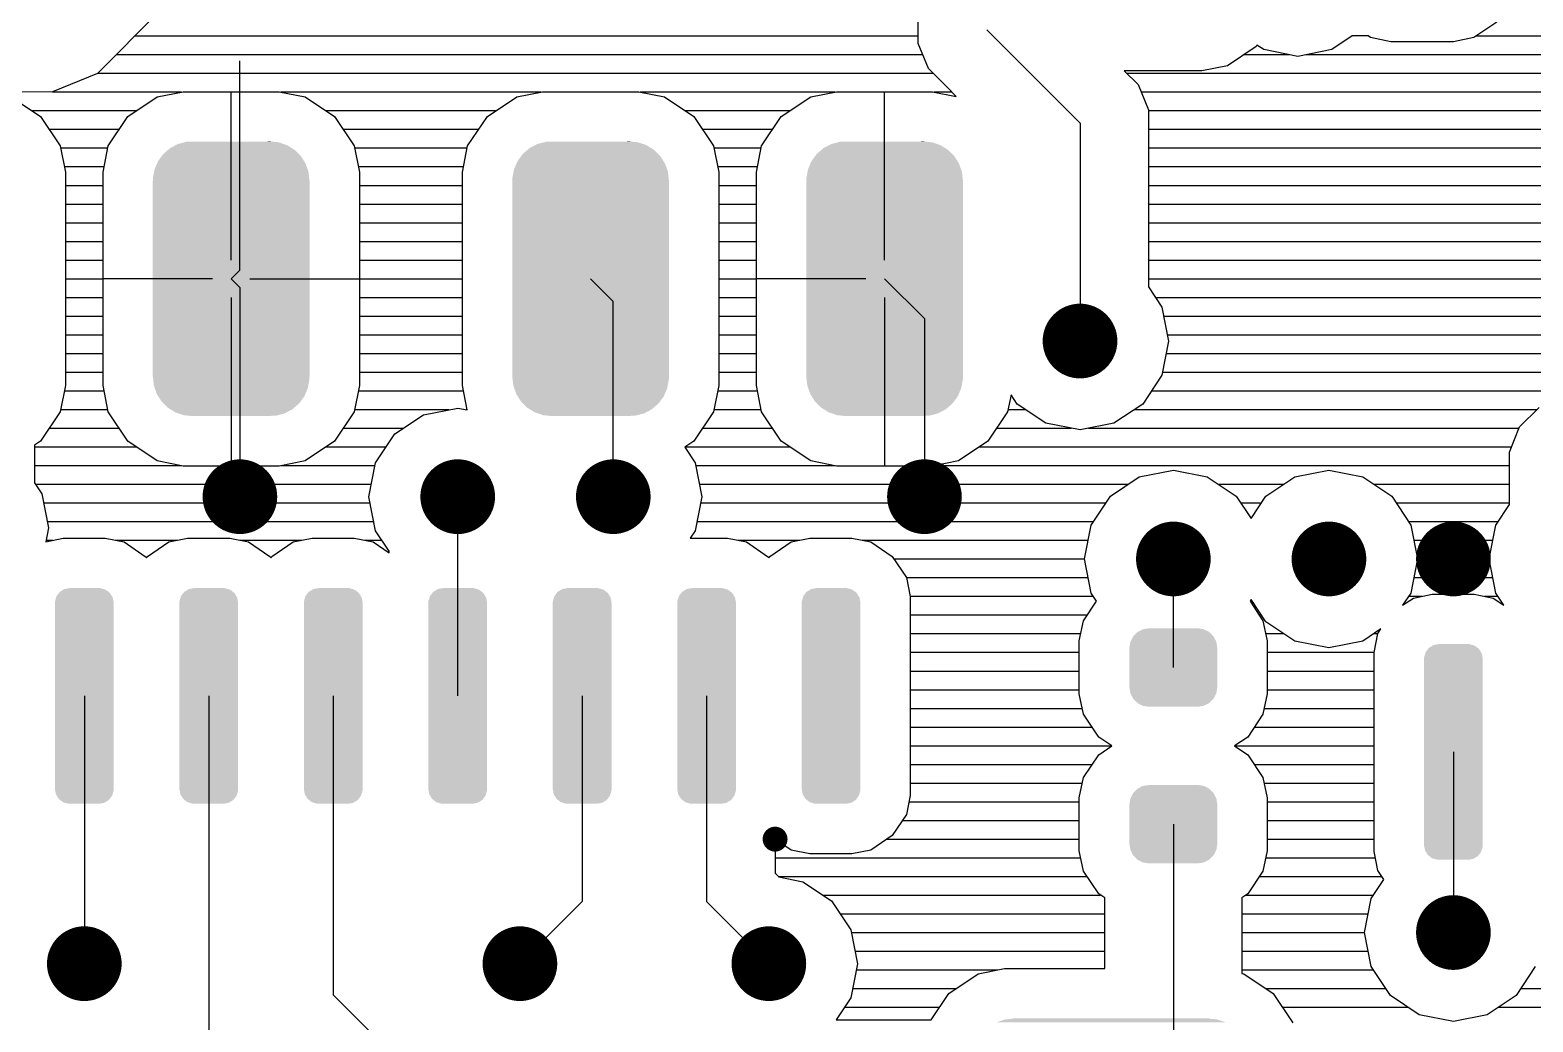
# Model space of a CAD drawing. Extents: x 295 to 953, y 10 to 290.
# Drawn here: x 656.18 to 691.45, y 205.89 to 229.15 of the extents above; entities that cross this region are included whole.
import ezdxf

# ---------------------------------------------------------------- set-up
doc = ezdxf.new("R2010")
doc.units = 0
doc.header["$LTSCALE"] = 5
doc.header["$MEASUREMENT"] = 0
doc.layers.get('0').update_dxf_attribs({"linetype": 'CONTINUOUS', "lineweight": 25})
doc.layers.add('DV-PEI-A6_TOP', color=5, linetype='CONTINUOUS')

msp = doc.modelspace()

# ---------------------------------------------------------------- linework, layer by layer
for points, const_width in [([(680.378, 221.859, 1), (681.255, 221.859, 1)], 0.876), ([(660.662, 218.208, 1), (661.538, 218.208, 1)], 0.876), ([(665.773, 218.208, 1), (666.65, 218.208, 1)], 0.876), ([(669.425, 218.208, 1), (670.301, 218.208, 1)], 0.876), ([(676.727, 218.208, 1), (677.603, 218.208, 1)], 0.876), ([(682.569, 216.747, 1), (683.445, 216.747, 1)], 0.876), ([(686.22, 216.747, 1), (687.097, 216.747, 1)], 0.876), ([(689.141, 216.747, 1), (690.018, 216.747, 1)], 0.876), ([(673.514, 210.175, 1), (673.806, 210.175, 1)], 0.292), ([(689.141, 207.984, 1), (690.018, 207.984, 1)], 0.876), ([(657.01, 207.254, 1), (657.887, 207.254, 1)], 0.876), ([(667.234, 207.254, 1), (668.11, 207.254, 1)], 0.876), ([(673.076, 207.254, 1), (673.952, 207.254, 1)], 0.876)]:
    msp.add_lwpolyline(points, format="xyb", close=True, dxfattribs=dict(const_width=const_width))
for points in [[(659.461, 226.383), (659.594, 226.453), (662.32, 226.383), (662.207, 226.453)], [(659.594, 226.453), (659.644, 226.479), (662.207, 226.453), (662.13, 226.479)], [(659.644, 226.479), (659.799, 226.52), (662.13, 226.479), (662.011, 226.52)], [(659.799, 226.52), (659.844, 226.532), (662.011, 226.52), (661.897, 226.532)], [(659.844, 226.532), (660.051, 226.539), (661.897, 226.532), (661.832, 226.539)], [(661.741, 226.539), (661.805, 226.541), (661.832, 226.539), (661.805, 226.541)], [(667.897, 226.383), (668.03, 226.453), (670.756, 226.383), (670.643, 226.453)], [(668.03, 226.453), (668.08, 226.479), (670.643, 226.453), (670.566, 226.479)], [(668.08, 226.479), (668.235, 226.52), (670.566, 226.479), (670.447, 226.52)], [(668.235, 226.52), (668.28, 226.532), (670.447, 226.52), (670.332, 226.532)], [(668.28, 226.532), (668.487, 226.539), (670.332, 226.532), (670.268, 226.539)], [(670.177, 226.539), (670.241, 226.541), (670.268, 226.539), (670.241, 226.541)], [(674.796, 226.383), (674.93, 226.453), (677.655, 226.383), (677.542, 226.453)], [(674.93, 226.453), (674.98, 226.479), (677.542, 226.453), (677.466, 226.479)], [(674.98, 226.479), (675.134, 226.52), (677.466, 226.479), (677.347, 226.52)], [(675.134, 226.52), (675.18, 226.532), (677.347, 226.52), (677.232, 226.532)], [(675.18, 226.532), (675.387, 226.539), (677.232, 226.532), (677.167, 226.539)], [(677.076, 226.539), (677.141, 226.541), (677.167, 226.539), (677.141, 226.541)], [(659.181, 226.081), (659.267, 226.198), (662.604, 226.081), (662.53, 226.198)], [(659.267, 226.198), (659.304, 226.248), (662.53, 226.198), (662.479, 226.248)], [(659.304, 226.248), (659.415, 226.343), (662.479, 226.248), (662.383, 226.343)], [(659.415, 226.343), (659.461, 226.383), (662.383, 226.343), (662.32, 226.383)], [(667.617, 226.081), (667.703, 226.198), (671.039, 226.081), (670.966, 226.198)], [(667.703, 226.198), (667.74, 226.248), (670.966, 226.198), (670.915, 226.248)], [(667.74, 226.248), (667.851, 226.343), (670.915, 226.248), (670.819, 226.343)], [(667.851, 226.343), (667.897, 226.383), (670.819, 226.343), (670.756, 226.383)], [(674.516, 226.081), (674.602, 226.198), (677.939, 226.081), (677.865, 226.198)], [(674.602, 226.198), (674.639, 226.248), (677.865, 226.198), (677.815, 226.248)], [(674.639, 226.248), (674.751, 226.343), (677.815, 226.248), (677.718, 226.343)], [(674.751, 226.343), (674.796, 226.383), (677.718, 226.343), (677.655, 226.383)], [(659.06, 225.688), (659.086, 225.827), (662.725, 225.688), (662.709, 225.827)], [(659.086, 225.827), (659.098, 225.891), (662.709, 225.827), (662.687, 225.891)], [(659.098, 225.891), (659.156, 226.023), (662.687, 225.891), (662.641, 226.023)], [(659.156, 226.023), (659.181, 226.081), (662.641, 226.023), (662.604, 226.081)], [(667.496, 225.688), (667.522, 225.827), (671.161, 225.688), (671.145, 225.827)], [(667.522, 225.827), (667.534, 225.891), (671.145, 225.827), (671.123, 225.891)], [(667.534, 225.891), (667.591, 226.023), (671.123, 225.891), (671.076, 226.023)], [(667.591, 226.023), (667.617, 226.081), (671.076, 226.023), (671.039, 226.081)], [(674.396, 225.688), (674.422, 225.827), (678.06, 225.688), (678.045, 225.827)], [(674.422, 225.827), (674.434, 225.891), (678.045, 225.827), (678.022, 225.891)], [(674.434, 225.891), (674.491, 226.023), (678.022, 225.891), (677.976, 226.023)], [(674.491, 226.023), (674.516, 226.081), (677.976, 226.023), (677.939, 226.081)], [(659.055, 221.021), (659.055, 225.619), (662.736, 221.021), (662.736, 225.619)], [(659.058, 225.621), (659.06, 225.688), (662.733, 225.621), (662.725, 225.688)], [(659.058, 225.619), (659.058, 225.621), (662.733, 225.619), (662.733, 225.621)], [(667.491, 221.021), (667.491, 225.619), (671.171, 221.021), (671.171, 225.619)], [(667.494, 225.621), (667.496, 225.688), (671.168, 225.621), (671.161, 225.688)], [(667.494, 225.619), (667.494, 225.621), (671.168, 225.619), (671.168, 225.621)], [(674.39, 221.021), (674.39, 225.619), (678.071, 221.021), (678.071, 225.619)], [(674.393, 225.621), (674.396, 225.688), (678.068, 225.621), (678.06, 225.688)], [(674.393, 225.619), (674.393, 225.621), (678.068, 225.619), (678.068, 225.621)], [(659.058, 221.018), (659.058, 221.021), (662.733, 221.018), (662.733, 221.021)], [(659.066, 220.952), (659.058, 221.018), (662.73, 220.952), (662.733, 221.018)], [(659.081, 220.812), (659.066, 220.952), (662.704, 220.812), (662.73, 220.952)], [(659.104, 220.748), (659.081, 220.812), (662.692, 220.748), (662.704, 220.812)], [(667.494, 221.018), (667.494, 221.021), (671.168, 221.018), (671.168, 221.021)], [(667.501, 220.952), (667.494, 221.018), (671.166, 220.952), (671.168, 221.018)], [(667.517, 220.812), (667.501, 220.952), (671.14, 220.812), (671.166, 220.952)], [(667.54, 220.748), (667.517, 220.812), (671.128, 220.748), (671.14, 220.812)], [(674.393, 221.018), (674.393, 221.021), (678.068, 221.018), (678.068, 221.021)], [(674.401, 220.952), (674.393, 221.018), (678.066, 220.952), (678.068, 221.018)], [(674.417, 220.812), (674.401, 220.952), (678.039, 220.812), (678.066, 220.952)], [(674.439, 220.748), (674.417, 220.812), (678.027, 220.748), (678.039, 220.812)], [(659.15, 220.617), (659.104, 220.748), (662.635, 220.617), (662.692, 220.748)], [(659.187, 220.558), (659.15, 220.617), (662.61, 220.558), (662.635, 220.617)], [(659.261, 220.442), (659.187, 220.558), (662.524, 220.442), (662.61, 220.558)], [(667.586, 220.617), (667.54, 220.748), (671.071, 220.617), (671.128, 220.748)], [(667.623, 220.558), (667.586, 220.617), (671.046, 220.558), (671.071, 220.617)], [(667.697, 220.442), (667.623, 220.558), (670.96, 220.442), (671.046, 220.558)], [(674.485, 220.617), (674.439, 220.748), (677.97, 220.617), (678.027, 220.748)], [(674.522, 220.558), (674.485, 220.617), (677.945, 220.558), (677.97, 220.617)], [(674.596, 220.442), (674.522, 220.558), (677.859, 220.442), (677.945, 220.558)], [(659.311, 220.392), (659.261, 220.442), (662.487, 220.392), (662.524, 220.442)], [(659.408, 220.296), (659.311, 220.392), (662.375, 220.296), (662.487, 220.392)], [(659.471, 220.257), (659.408, 220.296), (662.33, 220.257), (662.375, 220.296)], [(659.583, 220.187), (659.471, 220.257), (662.196, 220.187), (662.33, 220.257)], [(659.66, 220.161), (659.583, 220.187), (662.146, 220.161), (662.196, 220.187)], [(659.779, 220.12), (659.66, 220.161), (661.991, 220.12), (662.146, 220.161)], [(659.893, 220.108), (659.779, 220.12), (661.946, 220.108), (661.991, 220.12)], [(659.958, 220.101), (659.893, 220.108), (661.739, 220.101), (661.946, 220.108)], [(659.985, 220.098), (659.958, 220.101), (659.985, 220.098), (660.051, 220.101)], [(667.747, 220.392), (667.697, 220.442), (670.923, 220.392), (670.96, 220.442)], [(667.843, 220.296), (667.747, 220.392), (670.811, 220.296), (670.923, 220.392)], [(667.906, 220.257), (667.843, 220.296), (670.765, 220.257), (670.811, 220.296)], [(668.019, 220.187), (667.906, 220.257), (670.632, 220.187), (670.765, 220.257)], [(668.096, 220.161), (668.019, 220.187), (670.582, 220.161), (670.632, 220.187)], [(668.215, 220.12), (668.096, 220.161), (670.427, 220.12), (670.582, 220.161)], [(668.329, 220.108), (668.215, 220.12), (670.382, 220.108), (670.427, 220.12)], [(668.394, 220.101), (668.329, 220.108), (670.175, 220.101), (670.382, 220.108)], [(668.421, 220.098), (668.394, 220.101), (668.421, 220.098), (668.487, 220.101)], [(674.646, 220.392), (674.596, 220.442), (677.822, 220.392), (677.859, 220.442)], [(674.743, 220.296), (674.646, 220.392), (677.711, 220.296), (677.822, 220.392)], [(674.806, 220.257), (674.743, 220.296), (677.665, 220.257), (677.711, 220.296)], [(674.919, 220.187), (674.806, 220.257), (677.532, 220.187), (677.665, 220.257)], [(674.995, 220.161), (674.919, 220.187), (677.482, 220.161), (677.532, 220.187)], [(675.115, 220.12), (674.995, 220.161), (677.327, 220.12), (677.482, 220.161)], [(675.228, 220.108), (675.115, 220.12), (677.281, 220.108), (677.327, 220.12)], [(675.293, 220.101), (675.228, 220.108), (677.075, 220.101), (677.281, 220.108)], [(675.32, 220.098), (675.293, 220.101), (675.32, 220.098), (675.387, 220.101)], [(656.787, 215.844), (656.796, 215.874), (658.115, 215.844), (658.096, 215.874)], [(656.796, 215.874), (656.854, 215.951), (658.096, 215.874), (658.048, 215.951)], [(656.854, 215.951), (656.872, 215.974), (658.048, 215.951), (658.018, 215.974)], [(656.872, 215.974), (656.958, 216.027), (658.018, 215.974), (657.948, 216.027)], [(656.958, 216.027), (656.98, 216.041), (657.948, 216.027), (657.901, 216.041)], [(656.98, 216.041), (657.095, 216.062), (657.901, 216.041), (657.826, 216.062)], [(657.095, 216.062), (657.104, 216.064), (657.826, 216.062), (657.793, 216.064)], [(659.708, 215.844), (659.717, 215.874), (661.036, 215.844), (661.017, 215.874)], [(659.717, 215.874), (659.775, 215.951), (661.017, 215.874), (660.969, 215.951)], [(659.775, 215.951), (659.793, 215.974), (660.969, 215.951), (660.939, 215.974)], [(659.793, 215.974), (659.879, 216.027), (660.939, 215.974), (660.869, 216.027)], [(659.879, 216.027), (659.901, 216.041), (660.869, 216.027), (660.822, 216.041)], [(659.901, 216.041), (660.016, 216.062), (660.822, 216.041), (660.747, 216.062)], [(660.016, 216.062), (660.025, 216.064), (660.747, 216.062), (660.714, 216.064)], [(662.629, 215.844), (662.638, 215.874), (663.957, 215.844), (663.938, 215.874)], [(662.638, 215.874), (662.696, 215.951), (663.938, 215.874), (663.89, 215.951)], [(662.696, 215.951), (662.714, 215.974), (663.89, 215.951), (663.86, 215.974)], [(662.714, 215.974), (662.8, 216.027), (663.86, 215.974), (663.79, 216.027)], [(662.8, 216.027), (662.822, 216.041), (663.79, 216.027), (663.743, 216.041)], [(662.822, 216.041), (662.937, 216.062), (663.743, 216.041), (663.668, 216.062)], [(662.937, 216.062), (662.946, 216.064), (663.668, 216.062), (663.635, 216.064)], [(665.55, 215.844), (665.559, 215.874), (666.878, 215.844), (666.859, 215.874)], [(665.559, 215.874), (665.617, 215.951), (666.859, 215.874), (666.811, 215.951)], [(665.617, 215.951), (665.635, 215.974), (666.811, 215.951), (666.781, 215.974)], [(665.635, 215.974), (665.721, 216.027), (666.781, 215.974), (666.711, 216.027)], [(665.721, 216.027), (665.743, 216.041), (666.711, 216.027), (666.664, 216.041)], [(665.743, 216.041), (665.858, 216.062), (666.664, 216.041), (666.589, 216.062)], [(665.858, 216.062), (665.867, 216.064), (666.589, 216.062), (666.556, 216.064)], [(668.471, 215.844), (668.48, 215.874), (669.799, 215.844), (669.78, 215.874)], [(668.48, 215.874), (668.538, 215.951), (669.78, 215.874), (669.732, 215.951)], [(668.538, 215.951), (668.556, 215.974), (669.732, 215.951), (669.702, 215.974)], [(668.556, 215.974), (668.642, 216.027), (669.702, 215.974), (669.632, 216.027)], [(668.642, 216.027), (668.664, 216.041), (669.632, 216.027), (669.585, 216.041)], [(668.664, 216.041), (668.779, 216.062), (669.585, 216.041), (669.51, 216.062)], [(668.779, 216.062), (668.788, 216.064), (669.51, 216.062), (669.477, 216.064)], [(671.392, 215.844), (671.401, 215.874), (672.72, 215.844), (672.701, 215.874)], [(671.401, 215.874), (671.459, 215.951), (672.701, 215.874), (672.653, 215.951)], [(671.459, 215.951), (671.477, 215.974), (672.653, 215.951), (672.623, 215.974)], [(671.477, 215.974), (671.563, 216.027), (672.623, 215.974), (672.553, 216.027)], [(671.563, 216.027), (671.585, 216.041), (672.553, 216.027), (672.506, 216.041)], [(671.585, 216.041), (671.7, 216.062), (672.506, 216.041), (672.431, 216.062)], [(671.7, 216.062), (671.709, 216.064), (672.431, 216.062), (672.398, 216.064)], [(674.313, 215.844), (674.322, 215.874), (675.641, 215.844), (675.622, 215.874)], [(674.322, 215.874), (674.38, 215.951), (675.622, 215.874), (675.574, 215.951)], [(674.38, 215.951), (674.398, 215.974), (675.574, 215.951), (675.544, 215.974)], [(674.398, 215.974), (674.484, 216.027), (675.544, 215.974), (675.474, 216.027)], [(674.484, 216.027), (674.506, 216.041), (675.474, 216.027), (675.427, 216.041)], [(674.506, 216.041), (674.621, 216.062), (675.427, 216.041), (675.352, 216.062)], [(674.621, 216.062), (674.63, 216.064), (675.352, 216.062), (675.319, 216.064)], [(656.759, 215.719), (656.761, 215.752), (658.138, 215.719), (658.132, 215.752)], [(656.759, 211.349), (656.759, 215.719), (658.138, 211.349), (658.138, 215.719)], [(656.761, 215.752), (656.787, 215.844), (658.132, 215.752), (658.115, 215.844)], [(659.68, 215.719), (659.682, 215.752), (661.059, 215.719), (661.053, 215.752)], [(659.68, 211.349), (659.68, 215.719), (661.059, 211.349), (661.059, 215.719)], [(659.682, 215.752), (659.708, 215.844), (661.053, 215.752), (661.036, 215.844)], [(662.601, 215.719), (662.603, 215.752), (663.98, 215.719), (663.974, 215.752)], [(662.601, 211.349), (662.601, 215.719), (663.98, 211.349), (663.98, 215.719)], [(662.603, 215.752), (662.629, 215.844), (663.974, 215.752), (663.957, 215.844)], [(665.522, 215.719), (665.524, 215.752), (666.901, 215.719), (666.895, 215.752)], [(665.522, 211.349), (665.522, 215.719), (666.901, 211.349), (666.901, 215.719)], [(665.524, 215.752), (665.55, 215.844), (666.895, 215.752), (666.878, 215.844)], [(668.443, 215.719), (668.445, 215.752), (669.822, 215.719), (669.816, 215.752)], [(668.443, 211.349), (668.443, 215.719), (669.822, 211.349), (669.822, 215.719)], [(668.445, 215.752), (668.471, 215.844), (669.816, 215.752), (669.799, 215.844)], [(671.364, 215.719), (671.366, 215.752), (672.743, 215.719), (672.737, 215.752)], [(671.364, 211.349), (671.364, 215.719), (672.743, 211.349), (672.743, 215.719)], [(671.366, 215.752), (671.392, 215.844), (672.737, 215.752), (672.72, 215.844)], [(674.285, 215.719), (674.287, 215.752), (675.664, 215.719), (675.658, 215.752)], [(674.285, 211.349), (674.285, 215.719), (675.664, 211.349), (675.664, 215.719)], [(674.287, 215.752), (674.313, 215.844), (675.658, 215.752), (675.641, 215.844)], [(681.995, 214.791), (682.002, 214.806), (684.018, 214.791), (684.015, 214.806)], [(682.002, 214.806), (682.058, 214.923), (684.015, 214.806), (683.954, 214.923)], [(682.058, 214.923), (682.07, 214.935), (683.954, 214.923), (683.948, 214.935)], [(682.07, 214.935), (682.159, 215.028), (683.948, 214.935), (683.853, 215.028)], [(682.159, 215.028), (682.176, 215.037), (683.853, 215.028), (683.843, 215.037)], [(682.176, 215.037), (682.288, 215.096), (683.843, 215.037), (683.722, 215.096)], [(682.288, 215.096), (682.316, 215.101), (683.722, 215.096), (683.712, 215.101)], [(682.316, 215.101), (682.432, 215.121), (683.712, 215.101), (683.583, 215.121)], [(681.973, 213.739), (681.973, 214.662), (684.041, 213.739), (684.041, 214.662)], [(681.976, 214.662), (681.995, 214.791), (684.038, 214.662), (684.018, 214.791)], [(688.892, 214.438), (688.918, 214.529), (690.263, 214.438), (690.246, 214.529)], [(688.918, 214.529), (688.927, 214.559), (690.246, 214.529), (690.227, 214.559)], [(688.927, 214.559), (688.985, 214.637), (690.227, 214.559), (690.179, 214.637)], [(688.985, 214.637), (689.003, 214.66), (690.179, 214.637), (690.149, 214.66)], [(689.003, 214.66), (689.089, 214.713), (690.149, 214.66), (690.079, 214.713)], [(689.089, 214.713), (689.111, 214.726), (690.079, 214.713), (690.032, 214.726)], [(689.111, 214.726), (689.226, 214.748), (690.032, 214.726), (689.957, 214.748)], [(689.226, 214.748), (689.235, 214.75), (689.957, 214.748), (689.924, 214.75)], [(688.89, 214.405), (688.892, 214.438), (690.269, 214.405), (690.263, 214.438)], [(688.89, 210.035), (688.89, 214.405), (690.269, 210.035), (690.269, 214.405)], [(681.997, 213.609), (681.976, 213.739), (684.02, 213.609), (684.038, 213.739)], [(681.999, 213.595), (681.997, 213.609), (684.013, 213.595), (684.02, 213.609)], [(682.06, 213.478), (681.999, 213.595), (683.957, 213.478), (684.013, 213.595)], [(682.067, 213.465), (682.06, 213.478), (683.945, 213.465), (683.957, 213.478)], [(682.162, 213.373), (682.067, 213.465), (683.856, 213.373), (683.945, 213.465)], [(682.171, 213.364), (682.162, 213.373), (683.839, 213.364), (683.856, 213.373)], [(682.293, 213.304), (682.171, 213.364), (683.727, 213.304), (683.839, 213.364)], [(682.303, 213.3), (682.293, 213.304), (683.699, 213.3), (683.727, 213.304)], [(682.432, 213.28), (682.303, 213.3), (683.583, 213.28), (683.699, 213.3)], [(656.765, 211.317), (656.759, 211.349), (658.136, 211.317), (658.138, 211.349)], [(656.782, 211.225), (656.765, 211.317), (658.11, 211.225), (658.136, 211.317)], [(659.686, 211.317), (659.68, 211.349), (661.057, 211.317), (661.059, 211.349)], [(659.703, 211.225), (659.686, 211.317), (661.031, 211.225), (661.057, 211.317)], [(662.607, 211.317), (662.601, 211.349), (663.978, 211.317), (663.98, 211.349)], [(662.624, 211.225), (662.607, 211.317), (663.952, 211.225), (663.978, 211.317)], [(665.528, 211.317), (665.522, 211.349), (666.899, 211.317), (666.901, 211.349)], [(665.545, 211.225), (665.528, 211.317), (666.873, 211.225), (666.899, 211.317)], [(668.449, 211.317), (668.443, 211.349), (669.82, 211.317), (669.822, 211.349)], [(668.466, 211.225), (668.449, 211.317), (669.794, 211.225), (669.82, 211.317)], [(671.37, 211.317), (671.364, 211.349), (672.741, 211.317), (672.743, 211.349)], [(671.387, 211.225), (671.37, 211.317), (672.715, 211.225), (672.741, 211.317)], [(674.291, 211.317), (674.285, 211.349), (675.662, 211.317), (675.664, 211.349)], [(674.308, 211.225), (674.291, 211.317), (675.636, 211.225), (675.662, 211.317)], [(682.07, 211.261), (682.159, 211.354), (683.948, 211.261), (683.853, 211.354)], [(682.159, 211.354), (682.176, 211.363), (683.853, 211.354), (683.843, 211.363)], [(682.176, 211.363), (682.288, 211.422), (683.843, 211.363), (683.722, 211.422)], [(682.288, 211.422), (682.316, 211.426), (683.722, 211.422), (683.712, 211.426)], [(682.316, 211.426), (682.432, 211.446), (683.712, 211.426), (683.583, 211.446)], [(656.801, 211.195), (656.782, 211.225), (658.101, 211.195), (658.11, 211.225)], [(656.849, 211.118), (656.801, 211.195), (658.043, 211.118), (658.101, 211.195)], [(656.88, 211.094), (656.849, 211.118), (658.025, 211.094), (658.043, 211.118)], [(656.949, 211.041), (656.88, 211.094), (657.939, 211.041), (658.025, 211.094)], [(656.996, 211.028), (656.949, 211.041), (657.917, 211.028), (657.939, 211.041)], [(657.071, 211.006), (656.996, 211.028), (657.802, 211.006), (657.917, 211.028)], [(657.104, 211.005), (657.071, 211.006), (657.793, 211.005), (657.802, 211.006)], [(659.722, 211.195), (659.703, 211.225), (661.022, 211.195), (661.031, 211.225)], [(659.77, 211.118), (659.722, 211.195), (660.964, 211.118), (661.022, 211.195)], [(659.801, 211.094), (659.77, 211.118), (660.946, 211.094), (660.964, 211.118)], [(659.87, 211.041), (659.801, 211.094), (660.86, 211.041), (660.946, 211.094)], [(659.917, 211.028), (659.87, 211.041), (660.838, 211.028), (660.86, 211.041)], [(659.992, 211.006), (659.917, 211.028), (660.723, 211.006), (660.838, 211.028)], [(660.025, 211.005), (659.992, 211.006), (660.714, 211.005), (660.723, 211.006)], [(662.643, 211.195), (662.624, 211.225), (663.943, 211.195), (663.952, 211.225)], [(662.691, 211.118), (662.643, 211.195), (663.885, 211.118), (663.943, 211.195)], [(662.722, 211.094), (662.691, 211.118), (663.867, 211.094), (663.885, 211.118)], [(662.791, 211.041), (662.722, 211.094), (663.781, 211.041), (663.867, 211.094)], [(662.838, 211.028), (662.791, 211.041), (663.759, 211.028), (663.781, 211.041)], [(662.913, 211.006), (662.838, 211.028), (663.644, 211.006), (663.759, 211.028)], [(662.946, 211.005), (662.913, 211.006), (663.635, 211.005), (663.644, 211.006)], [(665.564, 211.195), (665.545, 211.225), (666.864, 211.195), (666.873, 211.225)], [(665.612, 211.118), (665.564, 211.195), (666.806, 211.118), (666.864, 211.195)], [(665.643, 211.094), (665.612, 211.118), (666.788, 211.094), (666.806, 211.118)], [(665.712, 211.041), (665.643, 211.094), (666.702, 211.041), (666.788, 211.094)], [(665.759, 211.028), (665.712, 211.041), (666.68, 211.028), (666.702, 211.041)], [(665.834, 211.006), (665.759, 211.028), (666.565, 211.006), (666.68, 211.028)], [(665.867, 211.005), (665.834, 211.006), (666.556, 211.005), (666.565, 211.006)], [(668.485, 211.195), (668.466, 211.225), (669.785, 211.195), (669.794, 211.225)], [(668.533, 211.118), (668.485, 211.195), (669.727, 211.118), (669.785, 211.195)], [(668.564, 211.094), (668.533, 211.118), (669.709, 211.094), (669.727, 211.118)], [(668.633, 211.041), (668.564, 211.094), (669.623, 211.041), (669.709, 211.094)], [(668.68, 211.028), (668.633, 211.041), (669.601, 211.028), (669.623, 211.041)], [(668.755, 211.006), (668.68, 211.028), (669.486, 211.006), (669.601, 211.028)], [(668.788, 211.005), (668.755, 211.006), (669.477, 211.005), (669.486, 211.006)], [(671.406, 211.195), (671.387, 211.225), (672.706, 211.195), (672.715, 211.225)], [(671.454, 211.118), (671.406, 211.195), (672.648, 211.118), (672.706, 211.195)], [(671.485, 211.094), (671.454, 211.118), (672.63, 211.094), (672.648, 211.118)], [(671.554, 211.041), (671.485, 211.094), (672.544, 211.041), (672.63, 211.094)], [(671.601, 211.028), (671.554, 211.041), (672.522, 211.028), (672.544, 211.041)], [(671.676, 211.006), (671.601, 211.028), (672.407, 211.006), (672.522, 211.028)], [(671.709, 211.005), (671.676, 211.006), (672.398, 211.005), (672.407, 211.006)], [(674.327, 211.195), (674.308, 211.225), (675.627, 211.195), (675.636, 211.225)], [(674.375, 211.118), (674.327, 211.195), (675.569, 211.118), (675.627, 211.195)], [(674.406, 211.094), (674.375, 211.118), (675.551, 211.094), (675.569, 211.118)], [(674.475, 211.041), (674.406, 211.094), (675.465, 211.041), (675.551, 211.094)], [(674.522, 211.028), (674.475, 211.041), (675.443, 211.028), (675.465, 211.041)], [(674.597, 211.006), (674.522, 211.028), (675.328, 211.006), (675.443, 211.028)], [(674.63, 211.005), (674.597, 211.006), (675.319, 211.005), (675.328, 211.006)], [(681.973, 210.064), (681.973, 210.987), (684.041, 210.064), (684.041, 210.987)], [(681.976, 210.987), (681.995, 211.117), (684.038, 210.987), (684.018, 211.117)], [(681.995, 211.117), (682.002, 211.131), (684.018, 211.117), (684.015, 211.131)], [(682.002, 211.131), (682.058, 211.248), (684.015, 211.131), (683.954, 211.248)], [(682.058, 211.248), (682.07, 211.261), (683.954, 211.248), (683.948, 211.261)], [(681.997, 209.935), (681.976, 210.064), (684.02, 209.935), (684.038, 210.064)], [(681.999, 209.92), (681.997, 209.935), (684.013, 209.92), (684.02, 209.935)], [(682.06, 209.803), (681.999, 209.92), (683.957, 209.803), (684.013, 209.92)], [(688.896, 210.002), (688.89, 210.035), (690.267, 210.002), (690.269, 210.035)], [(688.913, 209.911), (688.896, 210.002), (690.241, 209.911), (690.267, 210.002)], [(688.932, 209.881), (688.913, 209.911), (690.232, 209.881), (690.241, 209.911)], [(688.98, 209.803), (688.932, 209.881), (690.174, 209.803), (690.232, 209.881)], [(682.067, 209.791), (682.06, 209.803), (683.945, 209.791), (683.957, 209.803)], [(682.162, 209.698), (682.067, 209.791), (683.856, 209.698), (683.945, 209.791)], [(682.171, 209.689), (682.162, 209.698), (683.839, 209.689), (683.856, 209.698)], [(682.293, 209.63), (682.171, 209.689), (683.727, 209.63), (683.839, 209.689)], [(682.303, 209.625), (682.293, 209.63), (683.699, 209.625), (683.727, 209.63)], [(682.432, 209.606), (682.303, 209.625), (683.583, 209.606), (683.699, 209.625)], [(689.011, 209.78), (688.98, 209.803), (690.156, 209.78), (690.174, 209.803)], [(689.08, 209.727), (689.011, 209.78), (690.07, 209.727), (690.156, 209.78)], [(689.127, 209.714), (689.08, 209.727), (690.048, 209.714), (690.07, 209.727)], [(689.202, 209.692), (689.127, 209.714), (689.933, 209.692), (690.048, 209.714)], [(689.235, 209.69), (689.202, 209.692), (689.924, 209.69), (689.933, 209.692)], [(678.854, 205.876), (679.042, 205.942), (684.242, 205.876), (684.049, 205.942)], [(679.042, 205.942), (679.054, 205.943), (684.049, 205.942), (684.046, 205.943)], [(679.054, 205.943), (679.248, 205.964), (684.046, 205.943), (683.846, 205.964)], [(679.248, 205.964), (679.248, 205.969), (683.846, 205.964), (683.846, 205.969)]]:
    msp.add_solid(points)
at = {"layer": 'DV-PEI-A6_TOP', "color": 7}
for p, q in [((659.201, 229.577), (657.758, 228.134)), ((677.019, 228.84), (677.019, 229.477)), ((690.596, 229.337), (690.059, 228.975)), ((658.634, 229.016), (677.019, 229.016)), ((678.626, 229.162), (680.817, 226.971)), ((687.202, 229.016), (686.723, 228.694)), ((687.582, 229.016), (687.202, 229.016)), ((687.634, 228.975), (687.582, 229.016)), ((688.113, 228.881), (687.634, 228.975)), ((690.059, 228.975), (689.58, 228.881)), ((690.111, 229.016), (741.281, 229.016)), ((658.196, 228.578), (677.124, 228.578)), ((677.259, 228.25), (677.019, 228.84)), ((684.947, 228.764), (684.275, 228.315)), ((684.661, 228.578), (685.724, 228.578)), ((684.97, 228.8), (684.947, 228.764)), ((685.128, 228.694), (684.97, 228.8)), ((685.928, 228.537), (685.128, 228.694)), ((686.723, 228.694), (685.928, 228.537)), ((686.127, 228.578), (741.281, 228.578)), ((689.58, 228.881), (688.113, 228.881)), ((661.1, 223.518), (661.1, 228.431)), ((677.714, 227.795), (677.259, 228.25)), ((684.275, 228.315), (683.679, 228.198)), ((657.758, 228.134), (656.701, 227.701)), ((657.758, 228.139), (677.376, 228.139)), ((683.679, 228.198), (681.856, 228.198)), ((681.856, 228.198), (682.178, 227.877)), ((681.915, 228.139), (741.281, 228.139)), ((682.178, 227.877), (682.423, 227.286)), ((656.701, 227.701), (655.158, 227.695)), ((655.731, 227.584), (656.42, 227.123)), ((656.701, 227.701), (659.733, 227.701)), ((658.471, 227.123), (659.16, 227.584)), ((659.16, 227.584), (659.768, 227.707)), ((659.768, 227.707), (662.023, 227.707)), ((660.895, 223.758), (660.895, 227.707)), ((662.023, 227.707), (662.63, 227.584)), ((662.058, 227.701), (668.169, 227.701)), ((662.63, 227.584), (663.32, 227.123)), ((666.907, 227.123), (667.596, 227.584)), ((667.596, 227.584), (668.204, 227.707)), ((668.204, 227.707), (670.459, 227.707)), ((670.459, 227.707), (671.066, 227.584)), ((670.494, 227.701), (675.068, 227.701)), ((671.066, 227.584), (671.756, 227.123)), ((673.806, 227.123), (674.496, 227.584)), ((674.496, 227.584), (675.103, 227.707)), ((675.103, 227.707), (677.358, 227.707)), ((676.231, 223.758), (676.231, 227.707)), ((677.358, 227.707), (677.913, 227.596)), ((677.393, 227.701), (677.814, 227.701)), ((677.913, 227.596), (677.714, 227.795)), ((682.248, 227.701), (741.281, 227.701)), ((656.216, 227.263), (658.675, 227.263)), ((663.115, 227.263), (667.111, 227.263)), ((671.551, 227.263), (674.011, 227.263)), ((682.423, 227.286), (682.423, 223.133)), ((682.423, 227.263), (720.653, 227.263)), ((656.42, 227.123), (656.882, 226.434)), ((656.625, 226.825), (658.266, 226.825)), ((658.009, 226.434), (658.471, 227.123)), ((663.32, 227.123), (663.781, 226.434)), ((663.524, 226.825), (666.702, 226.825)), ((666.445, 226.434), (666.907, 227.123)), ((671.756, 227.123), (672.217, 226.434)), ((671.96, 226.825), (673.602, 226.825)), ((673.345, 226.434), (673.806, 227.123)), ((680.817, 226.971), (680.817, 221.859)), ((682.423, 226.825), (720.127, 226.825)), ((656.882, 226.434), (657.005, 225.82)), ((656.894, 226.387), (657.998, 226.387)), ((657.887, 225.82), (658.009, 226.434)), ((663.781, 226.434), (663.904, 225.82)), ((663.793, 226.387), (666.434, 226.387)), ((666.323, 225.82), (666.445, 226.434)), ((672.217, 226.434), (672.34, 225.82)), ((672.229, 226.387), (673.333, 226.387)), ((673.222, 225.82), (673.345, 226.434)), ((682.423, 226.387), (719.835, 226.387)), ((656.981, 225.949), (657.91, 225.949)), ((657.005, 225.82), (657.005, 220.814)), ((657.887, 220.814), (657.887, 225.82)), ((663.881, 225.949), (666.346, 225.949)), ((663.904, 225.82), (663.904, 220.814)), ((666.323, 220.814), (666.323, 225.82)), ((672.316, 225.949), (673.245, 225.949)), ((672.34, 225.82), (672.34, 220.814)), ((673.222, 220.814), (673.222, 225.82)), ((682.423, 225.949), (719.713, 225.949)), ((657.005, 225.51), (657.887, 225.51)), ((663.904, 225.51), (666.323, 225.51)), ((672.34, 225.51), (673.222, 225.51)), ((682.423, 225.51), (719.625, 225.51)), ((657.005, 225.072), (657.887, 225.072)), ((663.904, 225.072), (666.323, 225.072)), ((672.34, 225.072), (673.222, 225.072)), ((682.423, 225.072), (719.713, 225.072)), ((657.005, 224.634), (657.887, 224.634)), ((663.904, 224.634), (666.323, 224.634)), ((672.34, 224.634), (673.222, 224.634)), ((682.423, 224.634), (719.835, 224.634)), ((657.005, 224.196), (657.887, 224.196)), ((663.904, 224.196), (666.323, 224.196)), ((672.34, 224.196), (673.222, 224.196)), ((682.423, 224.196), (720.104, 224.196)), ((657.005, 223.758), (657.887, 223.758)), ((663.904, 223.758), (666.323, 223.758)), ((672.34, 223.758), (673.222, 223.758)), ((682.423, 223.758), (720.104, 223.758)), ((657.005, 223.32), (657.887, 223.32)), ((660.457, 223.32), (657.887, 223.32)), ((660.895, 223.32), (661.1, 223.518)), ((660.895, 223.32), (661.1, 223.115)), ((661.333, 223.32), (663.904, 223.32)), ((663.904, 223.32), (666.323, 223.32)), ((669.863, 222.788), (669.331, 223.32)), ((672.34, 223.32), (673.222, 223.32)), ((675.792, 223.32), (673.222, 223.32)), ((676.231, 223.32), (677.165, 222.385)), ((682.423, 223.32), (720.104, 223.32)), ((661.1, 223.115), (661.1, 218.208)), ((682.423, 223.133), (682.739, 222.654)), ((657.005, 222.882), (657.887, 222.882)), ((660.895, 222.882), (660.895, 218.927)), ((663.904, 222.882), (666.323, 222.882)), ((669.863, 218.208), (669.863, 222.788)), ((672.34, 222.882), (673.222, 222.882)), ((676.231, 222.882), (676.231, 218.927)), ((682.593, 222.882), (720.104, 222.882)), ((682.739, 222.654), (682.896, 221.859)), ((657.005, 222.443), (657.887, 222.443)), ((663.904, 222.443), (666.323, 222.443)), ((672.34, 222.443), (673.222, 222.443)), ((677.165, 222.385), (677.165, 218.208)), ((682.779, 222.443), (693.733, 222.443)), ((657.005, 222.005), (657.887, 222.005)), ((663.904, 222.005), (666.323, 222.005)), ((672.34, 222.005), (673.222, 222.005)), ((682.896, 221.859), (682.739, 221.059)), ((682.867, 222.005), (693.295, 222.005)), ((657.005, 221.567), (657.887, 221.567)), ((663.904, 221.567), (666.323, 221.567)), ((672.34, 221.567), (673.222, 221.567)), ((682.838, 221.567), (692.857, 221.567)), ((657.005, 220.814), (656.882, 220.2)), ((657.005, 221.129), (657.887, 221.129)), ((658.009, 220.2), (657.887, 220.814)), ((663.904, 220.814), (663.781, 220.2)), ((663.904, 221.129), (666.323, 221.129)), ((666.434, 220.247), (666.323, 220.814)), ((672.34, 220.814), (672.217, 220.2)), ((672.34, 221.129), (673.222, 221.129)), ((673.345, 220.2), (673.222, 220.814)), ((682.739, 221.059), (682.289, 220.381)), ((682.75, 221.129), (692.419, 221.129)), ((656.981, 220.691), (657.91, 220.691)), ((663.881, 220.691), (666.346, 220.691)), ((672.316, 220.691), (673.245, 220.691)), ((679.198, 220.597), (679.117, 220.2)), ((679.339, 220.381), (679.198, 220.597)), ((682.493, 220.691), (691.981, 220.691)), ((656.882, 220.2), (656.42, 219.511)), ((656.894, 220.253), (657.998, 220.253)), ((658.471, 219.511), (658.009, 220.2)), ((663.781, 220.2), (663.32, 219.511)), ((663.793, 220.253), (666.007, 220.253)), ((664.734, 219.68), (665.411, 220.13)), ((665.411, 220.13), (666.212, 220.288)), ((666.212, 220.288), (666.434, 220.247)), ((666.41, 220.253), (666.434, 220.253)), ((672.217, 220.2), (671.756, 219.511)), ((672.229, 220.253), (673.333, 220.253)), ((673.806, 219.511), (673.345, 220.2)), ((679.117, 220.2), (678.655, 219.511)), ((679.128, 220.253), (679.537, 220.253)), ((680.016, 219.931), (679.339, 220.381)), ((682.289, 220.381), (681.611, 219.931)), ((682.09, 220.253), (691.542, 220.253)), ((691.134, 219.844), (691.589, 220.299)), ((656.625, 219.815), (658.266, 219.815)), ((663.524, 219.815), (664.932, 219.815)), ((671.96, 219.815), (673.602, 219.815)), ((678.859, 219.815), (680.612, 219.815)), ((680.817, 219.774), (680.016, 219.931)), ((681.611, 219.931), (680.817, 219.774)), ((681.015, 219.815), (691.122, 219.815)), ((690.894, 219.254), (691.134, 219.844)), ((656.42, 219.511), (656.28, 219.417)), ((656.28, 219.417), (656.28, 218.529)), ((659.16, 219.049), (658.471, 219.511)), ((663.32, 219.511), (662.63, 219.049)), ((664.284, 219.003), (664.734, 219.68)), ((671.756, 219.511), (671.539, 219.371)), ((674.496, 219.049), (673.806, 219.511)), ((678.655, 219.511), (677.966, 219.049)), ((656.28, 219.376), (658.675, 219.376)), ((659.768, 218.927), (659.16, 219.049)), ((662.63, 219.049), (662.023, 218.927)), ((663.115, 219.376), (664.529, 219.376)), ((671.539, 219.371), (671.785, 219.003)), ((671.551, 219.376), (674.011, 219.376)), ((675.103, 218.927), (674.496, 219.049)), ((677.966, 219.049), (677.358, 218.927)), ((678.451, 219.376), (690.941, 219.376)), ((690.894, 218.617), (690.894, 219.254)), ((656.28, 218.938), (659.733, 218.938)), ((662.023, 218.927), (659.768, 218.927)), ((662.058, 218.938), (664.272, 218.938)), ((664.126, 218.208), (664.284, 219.003)), ((671.785, 219.003), (671.943, 218.208)), ((671.797, 218.938), (675.068, 218.938)), ((677.358, 218.927), (675.103, 218.927)), ((677.393, 218.938), (690.894, 218.938)), ((682.207, 218.67), (683.007, 218.827)), ((683.007, 218.827), (683.802, 218.67)), ((685.858, 218.67), (686.659, 218.827)), ((686.659, 218.827), (687.453, 218.67)), ((656.28, 218.529), (656.45, 218.272)), ((656.304, 218.5), (664.184, 218.5)), ((671.884, 218.5), (681.95, 218.5)), ((681.529, 218.22), (682.207, 218.67)), ((683.802, 218.67), (684.479, 218.22)), ((684.059, 218.5), (685.601, 218.5)), ((685.181, 218.22), (685.858, 218.67)), ((687.453, 218.67), (688.131, 218.22)), ((687.71, 218.5), (690.894, 218.5)), ((690.894, 218.021), (690.894, 218.617)), ((656.45, 218.272), (656.607, 217.478)), ((656.49, 218.062), (664.155, 218.062)), ((664.284, 217.408), (664.126, 218.208)), ((666.212, 213.534), (666.212, 218.208)), ((671.943, 218.208), (671.785, 217.408)), ((671.913, 218.062), (681.424, 218.062)), ((681.079, 217.542), (681.529, 218.22)), ((684.479, 218.22), (684.83, 217.694)), ((684.585, 218.062), (685.075, 218.062)), ((684.83, 217.694), (685.181, 218.22)), ((688.131, 218.22), (688.581, 217.542)), ((688.236, 218.062), (690.894, 218.062)), ((690.573, 217.542), (690.894, 218.021)), ((656.578, 217.624), (664.243, 217.624)), ((671.826, 217.624), (681.132, 217.624)), ((688.528, 217.624), (690.625, 217.624)), ((656.607, 217.478), (656.543, 217.151)), ((664.605, 216.929), (664.284, 217.408)), ((671.785, 217.408), (671.668, 217.232)), ((680.922, 216.747), (681.079, 217.542)), ((688.581, 217.542), (688.738, 216.747)), ((690.415, 216.747), (690.573, 217.542)), ((656.543, 217.151), (656.952, 217.232)), ((656.549, 217.186), (656.712, 217.186)), ((656.952, 217.232), (657.939, 217.232)), ((657.939, 217.232), (658.383, 217.145)), ((658.179, 217.186), (659.633, 217.186)), ((658.383, 217.145), (658.88, 216.806)), ((658.932, 216.806), (659.429, 217.145)), ((659.429, 217.145), (659.873, 217.232)), ((659.873, 217.232), (660.86, 217.232)), ((660.86, 217.232), (661.304, 217.145)), ((661.1, 217.186), (662.554, 217.186)), ((661.304, 217.145), (661.801, 216.806)), ((661.853, 216.806), (662.35, 217.145)), ((662.35, 217.145), (662.794, 217.232)), ((662.794, 217.232), (663.781, 217.232)), ((663.781, 217.232), (664.225, 217.145)), ((664.021, 217.186), (664.43, 217.186)), ((664.225, 217.145), (664.605, 216.888)), ((664.605, 216.888), (664.605, 216.929)), ((671.668, 217.232), (672.544, 217.232)), ((672.544, 217.232), (672.988, 217.145)), ((672.784, 217.186), (674.238, 217.186)), ((672.988, 217.145), (673.485, 216.806)), ((673.537, 216.806), (674.034, 217.145)), ((674.034, 217.145), (674.478, 217.232)), ((674.478, 217.232), (675.465, 217.232)), ((675.465, 217.232), (675.909, 217.145)), ((675.705, 217.186), (681.009, 217.186)), ((675.909, 217.145), (676.406, 216.806)), ((688.651, 217.186), (690.503, 217.186)), ((658.88, 216.806), (658.909, 216.771)), ((658.909, 216.771), (658.932, 216.806)), ((661.801, 216.806), (661.83, 216.771)), ((661.83, 216.771), (661.853, 216.806)), ((673.485, 216.806), (673.514, 216.771)), ((673.514, 216.771), (673.537, 216.806)), ((676.406, 216.806), (676.745, 216.309)), ((676.453, 216.747), (680.922, 216.747)), ((681.079, 215.947), (680.922, 216.747)), ((683.007, 214.2), (683.007, 216.747)), ((688.738, 216.747), (688.581, 215.947)), ((688.738, 216.747), (690.415, 216.747)), ((690.573, 215.947), (690.415, 216.747)), ((676.745, 216.309), (681.009, 216.309)), ((676.745, 216.309), (676.832, 215.865)), ((688.651, 216.309), (690.503, 216.309)), ((676.832, 215.871), (681.132, 215.871)), ((676.832, 215.865), (676.832, 211.198)), ((681.202, 215.76), (681.079, 215.947)), ((688.581, 215.947), (688.388, 215.661)), ((688.528, 215.871), (688.843, 215.871)), ((688.639, 215.83), (689.083, 215.918)), ((689.083, 215.918), (690.07, 215.918)), ((690.07, 215.918), (690.514, 215.83)), ((690.31, 215.871), (690.625, 215.871)), ((690.765, 215.661), (690.573, 215.947)), ((680.898, 215.299), (681.202, 215.76)), ((684.83, 215.795), (684.807, 215.76)), ((684.807, 215.76), (685.11, 215.299)), ((685.181, 215.269), (684.83, 215.795)), ((688.388, 215.661), (688.639, 215.83)), ((690.514, 215.83), (690.765, 215.661)), ((676.832, 215.433), (680.986, 215.433)), ((680.799, 214.825), (680.898, 215.299)), ((685.023, 215.433), (685.075, 215.433)), ((685.11, 215.299), (685.21, 214.825)), ((685.858, 214.82), (685.181, 215.269)), ((676.832, 214.995), (680.834, 214.995)), ((680.799, 213.581), (680.799, 214.825)), ((685.175, 214.995), (685.601, 214.995)), ((685.21, 214.825), (685.21, 213.581)), ((686.659, 214.662), (685.858, 214.82)), ((687.453, 214.82), (686.659, 214.662)), ((687.88, 215.106), (687.453, 214.82)), ((687.71, 214.995), (687.804, 214.995)), ((687.716, 214.551), (687.804, 214.995)), ((687.804, 214.995), (687.88, 215.106)), ((676.832, 214.557), (680.799, 214.557)), ((685.21, 214.557), (687.716, 214.557)), ((687.716, 209.883), (687.716, 214.551)), ((676.832, 214.119), (680.799, 214.119)), ((685.21, 214.119), (687.716, 214.119)), ((657.449, 213.534), (657.449, 207.254)), ((660.37, 213.534), (660.37, 202.873)), ((663.291, 213.534), (663.291, 206.524)), ((669.133, 213.534), (669.133, 208.715)), ((672.054, 213.534), (672.054, 208.715)), ((676.832, 213.68), (680.799, 213.68)), ((680.898, 213.108), (680.799, 213.581)), ((685.21, 213.581), (685.11, 213.108)), ((685.21, 213.68), (687.716, 213.68)), ((676.832, 213.242), (680.869, 213.242)), ((681.255, 212.57), (680.898, 213.108)), ((685.11, 213.108), (684.754, 212.57)), ((685.14, 213.242), (687.716, 213.242)), ((676.832, 212.804), (681.103, 212.804)), ((684.906, 212.804), (687.716, 212.804)), ((676.832, 212.366), (681.564, 212.366)), ((681.564, 212.366), (681.255, 212.57)), ((681.255, 212.156), (681.564, 212.366)), ((684.754, 212.57), (684.444, 212.366)), ((684.444, 212.366), (687.716, 212.366)), ((684.444, 212.366), (684.754, 212.156)), ((680.898, 211.618), (681.255, 212.156)), ((684.754, 212.156), (685.11, 211.618)), ((689.58, 212.22), (689.58, 207.984)), ((676.832, 211.928), (681.103, 211.928)), ((684.906, 211.928), (687.716, 211.928)), ((676.832, 211.49), (680.869, 211.49)), ((680.799, 211.145), (680.898, 211.618)), ((685.11, 211.618), (685.21, 211.145)), ((685.14, 211.49), (687.716, 211.49)), ((676.832, 211.198), (676.745, 210.754)), ((676.803, 211.052), (680.799, 211.052)), ((680.799, 209.901), (680.799, 211.145)), ((685.21, 211.145), (685.21, 209.901)), ((685.21, 211.052), (687.716, 211.052)), ((676.745, 210.754), (676.406, 210.257)), ((676.645, 210.613), (680.799, 210.613)), ((685.21, 210.613), (687.716, 210.613)), ((676.406, 210.257), (675.909, 209.918)), ((683.007, 210.526), (683.007, 205.589)), ((674.034, 209.918), (673.66, 210.175)), ((673.66, 210.175), (673.66, 209.375)), ((674.478, 209.831), (674.034, 209.918)), ((675.909, 209.918), (675.465, 209.831)), ((676.283, 210.175), (680.799, 210.175)), ((680.898, 209.427), (680.799, 209.901)), ((685.21, 209.901), (685.11, 209.427)), ((685.21, 210.175), (687.716, 210.175)), ((687.804, 209.439), (687.716, 209.883)), ((673.66, 209.737), (680.834, 209.737)), ((675.465, 209.831), (674.478, 209.831)), ((685.175, 209.737), (687.745, 209.737)), ((673.66, 209.375), (673.748, 209.287)), ((673.736, 209.299), (680.986, 209.299)), ((673.748, 209.287), (674.309, 209.176)), ((674.309, 209.176), (674.986, 208.726)), ((681.255, 208.89), (680.898, 209.427)), ((685.11, 209.427), (684.754, 208.89)), ((685.023, 209.299), (687.903, 209.299)), ((687.652, 208.779), (687.95, 209.229)), ((687.95, 209.229), (687.804, 209.439)), ((674.788, 208.861), (681.301, 208.861)), ((681.401, 208.797), (681.255, 208.89)), ((684.754, 208.89), (684.614, 208.797)), ((684.707, 208.861), (687.704, 208.861)), ((669.133, 208.715), (667.672, 207.254)), ((672.054, 208.715), (673.514, 207.254)), ((674.986, 208.726), (675.436, 208.049)), ((681.401, 207.137), (681.401, 208.797)), ((684.614, 208.797), (684.614, 207.026)), ((687.494, 207.984), (687.652, 208.779)), ((675.191, 208.423), (681.401, 208.423)), ((684.614, 208.423), (687.582, 208.423)), ((675.436, 208.049), (675.594, 207.254)), ((675.448, 207.984), (681.401, 207.984)), ((684.614, 207.984), (687.494, 207.984)), ((687.652, 207.184), (687.494, 207.984)), ((675.535, 207.546), (681.401, 207.546)), ((684.614, 207.546), (687.582, 207.546)), ((675.594, 207.254), (675.436, 206.454)), ((675.565, 207.108), (678.877, 207.108)), ((678.427, 207.015), (679.041, 207.137)), ((679.041, 207.137), (681.401, 207.137)), ((684.614, 207.108), (687.704, 207.108)), ((688.102, 206.506), (687.652, 207.184)), ((691.502, 207.184), (691.052, 206.506)), ((677.738, 206.553), (678.427, 207.015)), ((684.614, 207.026), (684.661, 207.015)), ((684.661, 207.015), (685.35, 206.553)), ((663.291, 206.524), (665.481, 204.333)), ((675.436, 206.454), (675.091, 205.94)), ((675.477, 206.67), (677.907, 206.67)), ((677.323, 205.94), (677.738, 206.553)), ((685.181, 206.67), (687.996, 206.67)), ((685.35, 206.553), (685.811, 205.864)), ((688.779, 206.057), (688.102, 206.506)), ((691.052, 206.506), (690.374, 206.057)), ((691.157, 206.67), (693.838, 206.67)), ((675.29, 206.232), (677.522, 206.232)), ((685.566, 206.232), (688.522, 206.232)), ((689.58, 205.899), (688.779, 206.057)), ((690.374, 206.057), (689.58, 205.899)), ((690.631, 206.232), (694.364, 206.232)), ((675.091, 205.94), (677.323, 205.94))]:
    msp.add_line(p, q, dxfattribs=at)

doc.saveas('drawing.dxf')
